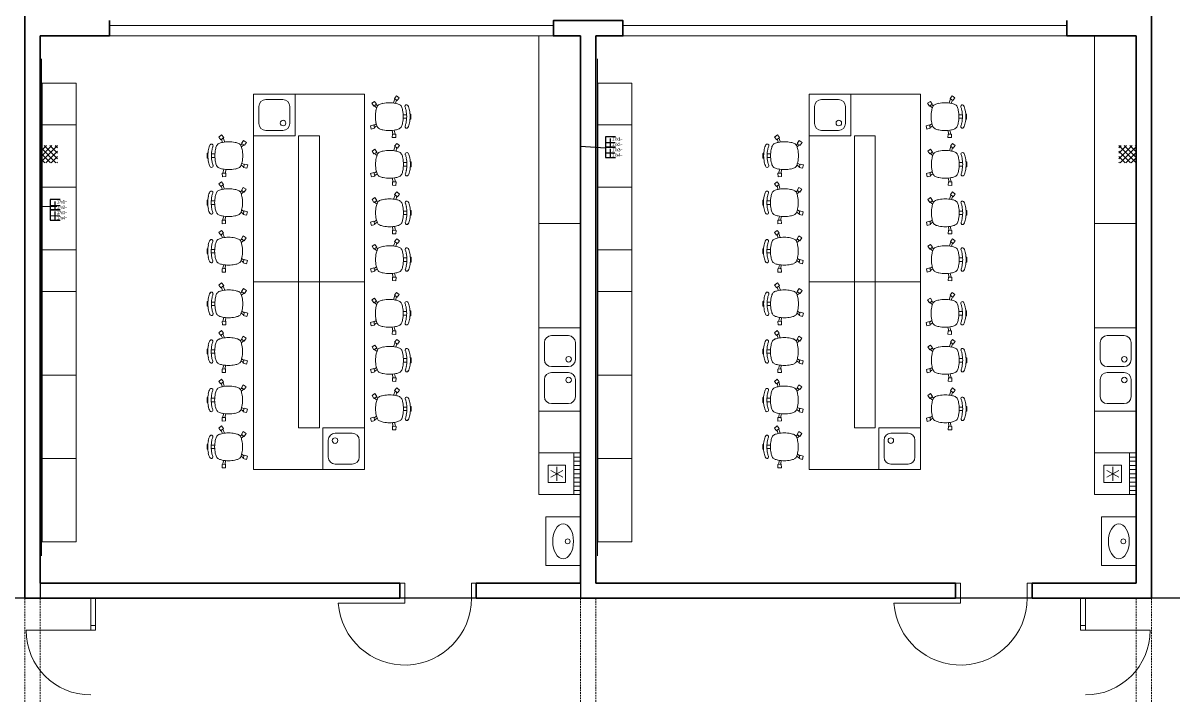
# Model space of a CAD drawing. Header units: inches. Extents: x 11 to 1053, y 2 to 902.
# Drawn here: x 379.7 to 545.2, y 429.9 to 526.6 of the extents above; entities that cross this region are included whole.
import ezdxf

# ---------------------------------------------------------------- set-up
doc = ezdxf.new("R2010")
doc.units = ezdxf.units.IN
doc.header["$MEASUREMENT"] = 0
doc.linetypes.add('DASHED2', pattern=[0.375, 0.25, -0.125])
for name, color, linetype, lineweight in [('A-GREDE', 5, 'DASHED2', 0), ('A-SANITARIJE', 253, 'Continuous', 0), ('OPREMA', 253, 'Continuous', 0), ('STOLARIJA', 5, 'Continuous', 0), ('ZID', 5, 'Continuous', 30)]:
    doc.layers.add(name, color=color, linetype=linetype, lineweight=lineweight)
doc.layers.add('SRAFURA', color=2, linetype='Continuous')

# ---------------------------------------------------------------- blocks, each defined once
blk = doc.blocks.new('lab.st.')
at = {"layer": 'OPREMA', "lineweight": 9}
for p, q in [((-27, 13), (-25.7, 17.8)), ((-25.7, 17.8), (-20.9, 16.5)), ((4.2, 19.5), (5.6, 24.8)), ((4.5, 29.8), (9.5, 30)), ((4.7, 24.8), (4.5, 29.8)), ((4.7, 24.8), (9.7, 25)), ((7.2, 19.1), (8.8, 25)), ((9.7, 25), (9.5, 30)), ((-27, 13), (-22.2, 11.6)), ((-22.2, 11.6), (-20.9, 16.5)), ((-18.5, 10.2), (-22, 12.5)), ((-17.5, 13.2), (-21.1, 15.6)), ((-25, -19.5), (-22.2, -15.3)), ((-18.1, -18), (-22.2, -15.3)), ((-17.8, -12.9), (-21.5, -15.8)), ((-16.6, -15.7), (-18.8, -17.5)), ((-20.8, -22.2), (-25, -19.5)), ((-20.8, -22.2), (-18.1, -18)), ((6.1, -19.9), (8.3, -25.9)), ((7.6, -26.5), (11.5, -23.4)), ((9.1, -19.4), (10.8, -24)), ((10.6, -30.3, -1.6), (14.5, -27.2, -1.6))]:
    blk.add_line(p, q, dxfattribs=at)
at = {"layer": 'OPREMA'}
for p, q in [((25.2, 2.2), (20.2, 2.2)), ((30.1, 3.2), (30.8, 3.2)), ((31.3, -3.3), (31.3, 2.7)), ((25.2, -2.8), (20.2, -2.8)), ((30.1, -3.8), (30.8, -3.8))]:
    blk.add_line(p, q, dxfattribs=at)
at = {"layer": 'OPREMA', "lineweight": 9, "extrusion": (-0.780984, -0.624551, 2.77556e-17)}
for p, q in [((10.6, -30.3, -1.6), (7.6, -26.5)), ((14.5, -27.2, -1.6), (11.5, -23.4))]:
    blk.add_line(p, q, dxfattribs=at)
at = {"layer": 'OPREMA'}
for centre, radius, start, end in [((-11.7, 11.6), 6, 112.8337, 157.1663), ((-3.2, -8.5), 27.9, 101.7009, 112.8337), ((0.3, -25.2), 44.9, 90, 101.7009), ((0.3, -25.2), 44.9, 78.2991, 90), ((3.7, -8.5), 27.9, 67.1663, 78.2991), ((12.2, 11.6), 6, 22.8337, 67.1663), ((25.1, -0.3), 44.9, 168.2991, 180), ((8.5, 3.1), 27.9, 157.1663, 168.2991), ((-7.9, 3.1), 27.9, 11.7009, 22.8337), ((-24.6, -0.3), 44.9, 0, 11.7009), ((25.1, 14.2), 2.29, 21.5813, 201.5813), ((-2.9, 3.1), 27.9, 11.7009, 21.5813), ((-19.6, -0.3), 44.9, 0, 11.7009), ((2.1, 3.1), 27.9, 11.7009, 26.5651), ((-14.6, -0.3), 44.9, 0, 11.7009), ((30.8, 2.7), 0.5, 0, 90), ((25.1, -0.3), 44.9, 180, 191.7009), ((8.5, -3.8), 27.9, 191.7009, 202.8337), ((-11.7, -12.3), 6, 202.8337, 247.1663), ((12.2, -12.3), 6, 292.8337, 337.1663), ((-7.9, -3.8), 27.9, 337.1663, 348.2991), ((-24.6, -0.3), 44.9, 348.2991, 0), ((25.1, -14.9), 2.29, 158.4187, 338.4187), ((-2.9, -3.8), 27.9, 338.4187, 348.2991), ((-19.6, -0.3), 44.9, 348.2991, 0), ((2.1, -3.8), 27.9, 333.4349, 348.2991), ((-14.6, -0.3), 44.9, 348.2991, 0), ((30.8, -3.3), 0.5, 270, 0), ((-3.2, 7.9), 27.9, 247.1663, 258.2991), ((0.3, 24.6), 44.9, 258.2991, 270), ((0.3, 24.6), 44.9, 270, 281.7009), ((3.7, 7.9), 27.9, 281.7009, 292.8337)]:
    blk.add_arc(centre, radius, start, end, dxfattribs=at)

msp = doc.modelspace()

# ---------------------------------------------------------------- hatches: boundary and pattern name
at = {"layer": 'SRAFURA'}
h = msp.add_hatch(dxfattribs=at)
h.set_pattern_fill('ANSI37', color=256, scale=4.5, angle=90, style=0)
h.set_pattern_definition([(225, (-4514.17875, -7832.7789), (-0.397747564, 0.397747564), []), (135, (-4514.17875, -7832.7789), (0.397747564, 0.397747564), [])])
h.paths.add_polyline_path([(384.63, 508.95), (382.13, 508.95), (382.13, 506.45), (384.63, 506.45)])
h = msp.add_hatch(dxfattribs=at)
h.set_pattern_fill('ANSI37', color=256, scale=4.5, angle=90, style=0)
h.set_pattern_definition([(315, (5436.23795, -7832.7789), (0.397747564, 0.397747564), []), (45, (5436.23795, -7832.7789), (-0.397747564, 0.397747564), [])])
h.paths.add_polyline_path([(537.43, 506.45), (539.93, 506.45), (539.93, 508.95), (537.43, 508.95)])

# ---------------------------------------------------------------- linework, layer by layer
at = {"color": 2}
for p, q in [((464.98, 510.2), (463.55, 510.2)), ((463.55, 510.2), (463.55, 508.72)), ((463.55, 508.72), (464.98, 508.72)), ((464.98, 508.72), (463.55, 508.72)), ((463.55, 508.72), (463.55, 507.24)), ((463.55, 507.24), (464.98, 507.24)), ((385.05, 501.16), (383.61, 501.16)), ((383.61, 501.16), (383.61, 499.68)), ((383.61, 499.68), (385.05, 499.68)), ((385.05, 499.68), (383.61, 499.68)), ((383.61, 499.68), (383.61, 498.2)), ((383.61, 498.2), (385.05, 498.2))]:
    msp.add_line(p, q, dxfattribs=at)
at = {"color": 85, "true_color": 0x58ba48}
for p, q in [((459.93, 497.71, 50), (459.93, 508.84, 50)), ((459.93, 508.84, 50), (463.55, 508.62)), ((382.13, 500.15, 50), (384.55, 500.21)), ((382.13, 446.01, 50), (382.13, 500.15, 50))]:
    msp.add_line(p, q, dxfattribs=at)
at = {"color": 3}
for p, q in [((459.93, 497.71, 50), (459.93, 443.81, 50)), ((382.13, 446.01, 50), (382.13, 443.81, 50))]:
    msp.add_line(p, q, dxfattribs=at)
at = {"color": 1}
msp.add_line((751.67, 443.81), (313.33, 443.81), dxfattribs=at)
at = {"layer": 'A-GREDE'}
for p, q in [((379.93, 443.81, 50), (379.93, 416.01, 50)), ((382.13, 443.81, 50), (382.13, 416.01, 50)), ((459.93, 443.81, 50), (459.93, 416.01, 50)), ((462.13, 443.81, 50), (462.13, 416.01, 50)), ((539.93, 443.81, 50), (539.93, 416.01, 50)), ((542.13, 443.81, 50), (542.13, 416.01, 50))]:
    msp.add_line(p, q, dxfattribs=at)
at = {"layer": 'A-SANITARIJE'}
for p, q in [((417.08, 515.56, 50), (414.63, 515.56, 50)), ((497.08, 515.56, 50), (494.63, 515.56, 50)), ((413.63, 514.56, 50), (413.63, 512.11, 50)), ((418.08, 512.11, 50), (418.08, 514.56, 50)), ((493.63, 514.56, 50), (493.63, 512.11, 50)), ((498.08, 512.11, 50), (498.08, 514.56, 50)), ((417.08, 511.11, 50), (414.63, 511.11, 50)), ((497.08, 511.11, 50), (494.63, 511.11, 50)), ((453.93, 470.71, 50), (453.93, 482.71, 50)), ((453.93, 482.71, 50), (459.93, 482.71, 50)), ((453.93, 482.71, 50), (459.93, 482.71, 50)), ((459.93, 482.71, 50), (459.93, 470.71, 50)), ((459.93, 482.71, 50), (459.93, 470.71, 50)), ((533.93, 470.71, 50), (533.93, 482.71, 50)), ((533.93, 482.71, 50), (539.93, 482.71, 50)), ((533.93, 482.71, 50), (539.93, 482.71, 50)), ((539.93, 482.71, 50), (539.93, 470.71, 50)), ((539.93, 482.71, 50), (539.93, 470.71, 50)), ((454.74, 480.59, 50), (454.74, 478.14, 50)), ((458.19, 481.59, 50), (455.74, 481.59, 50)), ((459.19, 478.14, 50), (459.19, 480.59, 50)), ((534.74, 480.59, 50), (534.74, 478.14, 50)), ((538.19, 481.59, 50), (535.74, 481.59, 50)), ((539.19, 478.14, 50), (539.19, 480.59, 50)), ((458.19, 477.14, 50), (455.74, 477.14, 50)), ((457.99, 477.14, 50), (455.74, 477.14, 50)), ((538.19, 477.14, 50), (535.74, 477.14, 50)), ((537.99, 477.14, 50), (535.74, 477.14, 50)), ((454.74, 472.82, 50), (454.74, 475.28, 50)), ((458.19, 476.28, 50), (455.74, 476.28, 50)), ((457.99, 476.28, 50), (455.74, 476.28, 50)), ((459.19, 475.28, 50), (459.19, 472.82, 50)), ((459.19, 475.28, 50), (459.19, 472.82, 50)), ((534.74, 472.82, 50), (534.74, 475.28, 50)), ((538.19, 476.28, 50), (535.74, 476.28, 50)), ((537.99, 476.28, 50), (535.74, 476.28, 50)), ((539.19, 475.28, 50), (539.19, 472.82, 50)), ((539.19, 475.28, 50), (539.19, 472.82, 50)), ((458.19, 471.82, 50), (455.74, 471.82, 50)), ((538.19, 471.82, 50), (535.74, 471.82, 50)), ((459.93, 470.71, 50), (453.93, 470.71, 50)), ((459.93, 470.71, 50), (453.93, 470.71, 50)), ((539.93, 470.71, 50), (533.93, 470.71, 50)), ((539.93, 470.71, 50), (533.93, 470.71, 50)), ((424.63, 467.56, 50), (427.08, 467.56, 50)), ((504.63, 467.56, 50), (507.08, 467.56, 50)), ((423.63, 466.56, 50), (423.63, 464.11, 50)), ((428.08, 464.11, 50), (428.08, 466.56, 50)), ((503.63, 466.56, 50), (503.63, 464.11, 50)), ((508.08, 464.11, 50), (508.08, 466.56, 50)), ((424.63, 463.11, 50), (427.08, 463.11, 50)), ((504.63, 463.11, 50), (507.08, 463.11, 50)), ((459.93, 455.51, 50), (454.93, 455.51, 50)), ((454.93, 455.51, 50), (454.93, 448.51, 50)), ((539.93, 455.51, 50), (534.93, 455.51, 50)), ((534.93, 455.51, 50), (534.93, 448.51, 50)), ((459.93, 448.51, 50), (454.93, 448.51, 50)), ((539.93, 448.51, 50), (534.93, 448.51, 50))]:
    msp.add_line(p, q, dxfattribs=at)
at = {"layer": 'A-SANITARIJE', "elevation": 50}
for points in [[(418.86, 510.34), (412.86, 510.34), (412.86, 516.34), (418.86, 516.34)], [(498.86, 510.34), (492.86, 510.34), (492.86, 516.34), (498.86, 516.34)], [(428.86, 462.34), (422.86, 462.34), (422.86, 468.34), (428.86, 468.34)], [(508.86, 462.34), (502.86, 462.34), (502.86, 468.34), (508.86, 468.34)]]:
    msp.add_lwpolyline(points, close=True, dxfattribs=at)
at = {"layer": 'A-SANITARIJE'}
for centre, radius in [((417.12, 512.17, 50), 0.4), ((497.12, 512.17, 50), 0.4), ((458.22, 478.2, 50), 0.4), ((458.22, 478.2, 50), 0.4), ((538.22, 478.2, 50), 0.4), ((538.22, 478.2, 50), 0.4), ((458.22, 475.21, 50), 0.4), ((458.22, 475.21, 50), 0.4), ((538.22, 475.21, 50), 0.4), ((538.22, 475.21, 50), 0.4), ((424.6, 466.5, 50), 0.4), ((504.6, 466.5, 50), 0.4), ((458.08, 452.01, 50), 0.35), ((538.08, 452.01, 50), 0.35)]:
    msp.add_circle(centre, radius, dxfattribs=at)
for centre, start, end in [((414.63, 514.56, 50), 90, 180), ((417.08, 514.56, 50), 0, 90), ((494.63, 514.56, 50), 90, 180), ((497.08, 514.56, 50), 0, 90), ((414.63, 512.11, 50), 180, 270), ((417.08, 512.11, 50), 270, 0), ((494.63, 512.11, 50), 180, 270), ((497.08, 512.11, 50), 270, 0), ((455.74, 480.59, 50), 90, 180), ((458.19, 480.59, 50), 0, 90), ((535.74, 480.59, 50), 90, 180), ((538.19, 480.59, 50), 0, 90), ((455.74, 478.14, 50), 180, 270), ((458.19, 478.14, 50), 270, 0), ((458.19, 478.14, 50), 270, 0), ((535.74, 478.14, 50), 180, 270), ((538.19, 478.14, 50), 270, 0), ((538.19, 478.14, 50), 270, 0), ((455.74, 475.28, 50), 90, 180), ((458.19, 475.28, 50), 0, 90), ((458.19, 475.28, 50), 0, 90), ((535.74, 475.28, 50), 90, 180), ((538.19, 475.28, 50), 0, 90), ((538.19, 475.28, 50), 0, 90), ((455.74, 472.82, 50), 180, 270), ((458.19, 472.82, 50), 270, 0), ((535.74, 472.82, 50), 180, 270), ((538.19, 472.82, 50), 270, 0), ((424.63, 466.56, 50), 90, 180), ((427.08, 466.56, 50), 0, 90), ((504.63, 466.56, 50), 90, 180), ((507.08, 466.56, 50), 0, 90), ((424.63, 464.11, 50), 180, 270), ((427.08, 464.11, 50), 270, 0), ((504.63, 464.11, 50), 180, 270), ((507.08, 464.11, 50), 270, 0)]:
    msp.add_arc(centre, 1, start, end, dxfattribs=at)
at = {"layer": 'A-SANITARIJE', "extrusion": (0, 0, -1)}
for centre in [(457.43, 452.01, 50), (537.43, 452.01, 50)]:
    msp.add_ellipse(centre, major_axis=(0, 2.5), ratio=0.6, dxfattribs=at)
at = {"layer": 'OPREMA'}
for p, q in [((382.36, 521.42, 50), (382.36, 449.9, 50)), ((462.36, 521.42, 50), (462.36, 449.9, 50)), ((412.86, 516.34, 50), (412.86, 489.34, 50)), ((428.86, 516.34, 50), (412.86, 516.34, 50)), ((428.36, 516.34, 50), (413.36, 516.34, 50)), ((428.86, 489.34, 50), (428.86, 516.34, 50)), ((492.86, 516.34, 50), (492.86, 489.34, 50)), ((508.86, 516.34, 50), (492.86, 516.34, 50)), ((508.36, 516.34, 50), (493.36, 516.34, 50)), ((508.86, 489.34, 50), (508.86, 516.34, 50)), ((412.86, 489.34, 50), (428.86, 489.34, 50)), ((428.86, 489.34, 50), (412.86, 489.34, 50)), ((412.86, 489.34, 50), (412.86, 462.34, 50)), ((428.86, 462.34, 50), (428.86, 489.34, 50)), ((492.86, 489.34, 50), (508.86, 489.34, 50)), ((508.86, 489.34, 50), (492.86, 489.34, 50)), ((492.86, 489.34, 50), (492.86, 462.34, 50)), ((508.86, 462.34, 50), (508.86, 489.34, 50)), ((453.93, 464.73, 50), (453.93, 458.73, 50)), ((453.93, 464.73, 50), (459.93, 464.73, 50)), ((458.98, 464.73, 50), (458.98, 458.73, 50)), ((533.93, 464.73, 50), (533.93, 458.73, 50)), ((533.93, 464.73, 50), (539.93, 464.73, 50)), ((538.98, 464.73, 50), (538.98, 458.73, 50)), ((412.86, 462.34, 50), (428.86, 462.34, 50)), ((492.86, 462.34, 50), (508.86, 462.34, 50)), ((453.93, 458.73, 50), (459.93, 458.73, 50)), ((533.93, 458.73, 50), (539.93, 458.73, 50))]:
    msp.add_line(p, q, dxfattribs=at)
at = {"layer": 'OPREMA', "lineweight": 9}
for p, q in [((458.98, 464.13, 50), (459.93, 464.13, 50)), ((538.98, 464.13, 50), (539.93, 464.13, 50)), ((455.68, 462.22, 50), (457.41, 461.22, 50)), ((455.68, 461.22, 50), (457.41, 462.22, 50)), ((456.54, 460.72, 50), (456.54, 462.72, 50)), ((458.98, 463.53, 50), (459.93, 463.53, 50)), ((458.98, 462.93, 50), (459.93, 462.93, 50)), ((458.98, 462.33, 50), (459.93, 462.33, 50)), ((535.68, 462.22, 50), (537.41, 461.22, 50)), ((535.68, 461.22, 50), (537.41, 462.22, 50)), ((536.54, 460.72, 50), (536.54, 462.72, 50)), ((538.98, 463.53, 50), (539.93, 463.53, 50)), ((538.98, 462.93, 50), (539.93, 462.93, 50)), ((538.98, 462.33, 50), (539.93, 462.33, 50)), ((458.98, 461.73, 50), (459.93, 461.73, 50)), ((458.98, 461.13, 50), (459.93, 461.13, 50)), ((458.98, 460.53, 50), (459.93, 460.53, 50)), ((538.98, 461.73, 50), (539.93, 461.73, 50)), ((538.98, 461.13, 50), (539.93, 461.13, 50)), ((538.98, 460.53, 50), (539.93, 460.53, 50)), ((458.98, 459.93, 50), (459.93, 459.93, 50)), ((458.98, 459.33, 50), (459.93, 459.33, 50)), ((538.98, 459.93, 50), (539.93, 459.93, 50)), ((538.98, 459.33, 50), (539.93, 459.33, 50))]:
    msp.add_line(p, q, dxfattribs=at)
at = {"layer": 'OPREMA', "elevation": 50}
for points in [[(453.93, 497.71), (459.93, 497.71), (459.93, 524.71), (453.93, 524.71)], [(533.93, 497.71), (539.93, 497.71), (539.93, 524.71), (533.93, 524.71)], [(387.33, 511.93), (387.33, 517.93), (382.43, 517.93), (382.43, 511.93)], [(467.33, 511.93), (467.33, 517.93), (462.43, 517.93), (462.43, 511.93)], [(387.33, 502.93), (387.33, 511.93), (382.43, 511.93), (382.43, 502.93)], [(467.33, 502.93), (467.33, 511.93), (462.43, 511.93), (462.43, 502.93)], [(422.36, 510.34), (419.36, 510.34), (419.36, 489.34), (422.36, 489.34)], [(502.36, 510.34), (499.36, 510.34), (499.36, 489.34), (502.36, 489.34)], [(387.33, 493.93), (387.33, 502.93), (382.43, 502.93), (382.43, 493.93)], [(467.33, 493.93), (467.33, 502.93), (462.43, 502.93), (462.43, 493.93)], [(453.93, 497.71), (453.93, 482.71), (459.93, 482.71), (459.93, 497.71)], [(533.93, 497.71), (533.93, 482.71), (539.93, 482.71), (539.93, 497.71)], [(387.33, 493.93), (387.33, 487.93), (382.43, 487.93), (382.43, 493.93)], [(467.33, 493.93), (467.33, 487.93), (462.43, 487.93), (462.43, 493.93)], [(422.36, 489.34), (419.36, 489.34), (419.36, 468.34), (422.36, 468.34)], [(502.36, 489.34), (499.36, 489.34), (499.36, 468.34), (502.36, 468.34)], [(387.33, 475.93), (387.33, 487.93), (382.43, 487.93), (382.43, 475.93)], [(467.33, 475.93), (467.33, 487.93), (462.43, 487.93), (462.43, 475.93)], [(453.93, 458.73), (459.93, 458.73), (459.93, 482.73), (453.93, 482.73)], [(533.93, 458.73), (539.93, 458.73), (539.93, 482.73), (533.93, 482.73)], [(387.33, 475.93), (387.33, 463.93), (382.43, 463.93), (382.43, 475.93)], [(467.33, 475.93), (467.33, 463.93), (462.43, 463.93), (462.43, 475.93)], [(387.33, 451.93), (387.33, 463.93), (382.43, 463.93), (382.43, 451.93)], [(467.33, 451.93), (467.33, 463.93), (462.43, 463.93), (462.43, 451.93)]]:
    msp.add_lwpolyline(points, close=True, dxfattribs=at)
at = {"layer": 'OPREMA', "lineweight": 9, "elevation": 50}
for points in [[(457.79, 462.97), (455.29, 462.97), (455.29, 460.47), (457.79, 460.47)], [(537.79, 462.97), (535.29, 462.97), (535.29, 460.47), (537.79, 460.47)]]:
    msp.add_lwpolyline(points, close=True, dxfattribs=at)
at = {"layer": 'STOLARIJA'}
for p, q in [((456.03, 526.21, 50), (392.13, 526.21, 50)), ((529.93, 526.21, 50), (466.03, 526.21, 50)), ((456.03, 524.71, 50), (392.13, 524.71, 50)), ((529.93, 524.71, 50), (466.03, 524.71, 50)), ((433.93, 446, 50), (434.63, 446, 50)), ((434.63, 446, 50), (434.63, 443.11, 50)), ((444.93, 446.01, 50), (444.23, 446.01, 50)), ((444.23, 446.01, 50), (444.23, 443.81, 50)), ((513.93, 446, 50), (514.63, 446, 50)), ((514.63, 446, 50), (514.63, 443.11, 50)), ((524.93, 446.01, 50), (524.23, 446.01, 50)), ((524.23, 446.01, 50), (524.23, 443.81, 50)), ((389.43, 443.81, 50), (389.43, 439.21, 50)), ((390.13, 443.81, 50), (390.13, 439.21, 50)), ((434.63, 443.81, 50), (433.93, 443.81, 50)), ((444.23, 443.81, 50), (444.93, 443.81, 50)), ((514.63, 443.81, 50), (513.93, 443.81, 50)), ((524.23, 443.81, 50), (524.93, 443.81, 50)), ((531.93, 443.81, 50), (531.93, 439.21, 50)), ((532.63, 443.81, 50), (532.63, 439.21, 50)), ((434.63, 443.11, 50), (425.06, 443.11, 50)), ((514.63, 443.11, 50), (505.06, 443.11, 50)), ((390.13, 439.21, 50), (380.13, 439.21, 50)), ((390.13, 439.91, 50), (389.43, 439.91, 50)), ((531.93, 439.91, 50), (532.63, 439.91, 50)), ((531.93, 439.21, 50), (541.93, 439.21, 50))]:
    msp.add_line(p, q, dxfattribs=at)
for centre, radius, start, end in [((434.63, 443.81, 50), 9.6, 184.1815, 0), ((514.63, 443.81, 50), 9.6, 184.1815, 0), ((389.43, 439.21, 50), 9.3, 180, 270), ((532.63, 439.21, 50), 9.3, 270, 0)]:
    msp.add_arc(centre, radius, start, end, dxfattribs=at)
at = {"layer": 'ZID'}
for p, q in [((379.93, 451.31, 50), (379.93, 536.91, 50)), ((542.13, 443.81, 50), (542.13, 536.91, 50)), ((392.13, 524.71, 50), (392.13, 526.91, 50)), ((529.93, 526.91, 50), (529.93, 524.71, 50)), ((382.13, 446.01, 50), (382.13, 524.71, 50)), ((392.13, 524.71, 50), (382.13, 524.71, 50)), ((459.93, 446.01, 50), (459.93, 524.71, 50)), ((462.13, 446.01, 50), (462.13, 524.71, 50)), ((529.93, 524.71, 50), (539.93, 524.71, 50)), ((539.93, 446.01, 50), (539.93, 524.71, 50)), ((379.93, 443.81, 50), (379.93, 451.31, 50)), ((433.93, 446.01, 50), (382.13, 446.01, 50)), ((433.93, 443.81, 50), (433.93, 446.01, 50)), ((459.93, 446.01, 50), (444.93, 446.01, 50)), ((444.93, 443.81, 50), (444.93, 446.01, 50)), ((513.93, 446.01, 50), (462.13, 446.01, 50)), ((513.93, 443.81, 50), (513.93, 446.01, 50)), ((539.93, 446.01, 50), (524.93, 446.01, 50)), ((524.93, 443.81, 50), (524.93, 446.01, 50)), ((433.93, 443.81, 50), (379.93, 443.81, 50)), ((513.93, 443.81, 50), (444.93, 443.81, 50)), ((542.13, 443.81, 50), (524.93, 443.81, 50))]:
    msp.add_line(p, q, dxfattribs=at)
at = {"layer": 'ZID', "elevation": 50}
msp.add_lwpolyline([(459.93, 524.71), (456.03, 524.71), (456.03, 526.91), (466.03, 526.91), (466.03, 524.71), (462.13, 524.71)], dxfattribs=at)

# ---------------------------------------------------------------- block references
at = {"layer": 'OPREMA', "yscale": 0.1, "zscale": 0.1, "rotation": 180}
for p, xscale in [((432.38, 513.07, 50), -0.1), ((512.38, 513.07, 50), -0.1), ((409.33, 507.44, 50), 0.1), ((489.33, 507.44, 50), 0.1), ((432.42, 506.2, 50), -0.1), ((512.42, 506.2, 50), -0.1), ((409.3, 500.69, 50), 0.1), ((489.3, 500.69, 50), 0.1), ((432.42, 499.23, 50), -0.1), ((512.42, 499.23, 50), -0.1), ((409.3, 493.71, 50), 0.1), ((489.3, 493.71, 50), 0.1), ((432.42, 492.5, 50), -0.1), ((512.42, 492.5, 50), -0.1), ((409.33, 486.14, 50), 0.1), ((489.33, 486.14, 50), 0.1), ((432.38, 484.77, 50), -0.1), ((512.38, 484.77, 50), -0.1), ((409.3, 479.28, 50), 0.1), ((489.3, 479.28, 50), 0.1), ((432.42, 478.02, 50), -0.1), ((512.42, 478.02, 50), -0.1), ((409.3, 472.3, 50), 0.1), ((489.3, 472.3, 50), 0.1), ((432.42, 471.04, 50), -0.1), ((512.42, 471.04, 50), -0.1), ((409.3, 465.57, 50), 0.1), ((489.3, 465.57, 50), 0.1)]:
    msp.add_blockref('lab.st.', p, dxfattribs=dict(at, xscale=xscale))

# ---------------------------------------------------------------- texts
at = {"color": 2, "char_height": 1.928, "width": 0.8542, "attachment_point": 1, "rotation": 270}
for insert in [(465.23, 510.1), (465.23, 508.62), (385.3, 501.06), (385.3, 499.58)]:
    msp.add_mtext('{+}', dxfattribs=dict(at, insert=insert))
at = {"color": 2, "char_height": 0.4626, "attachment_point": 1}
for insert in [(464.49, 510.11), (384.55, 501.07)]:
    msp.add_mtext('{\\pxt0;\\T0.75;\\W0.8;17x1+\\P17x2+\\P17x3+\\P17x4+}', dxfattribs=dict(at, insert=insert))

doc.saveas('drawing.dxf')
